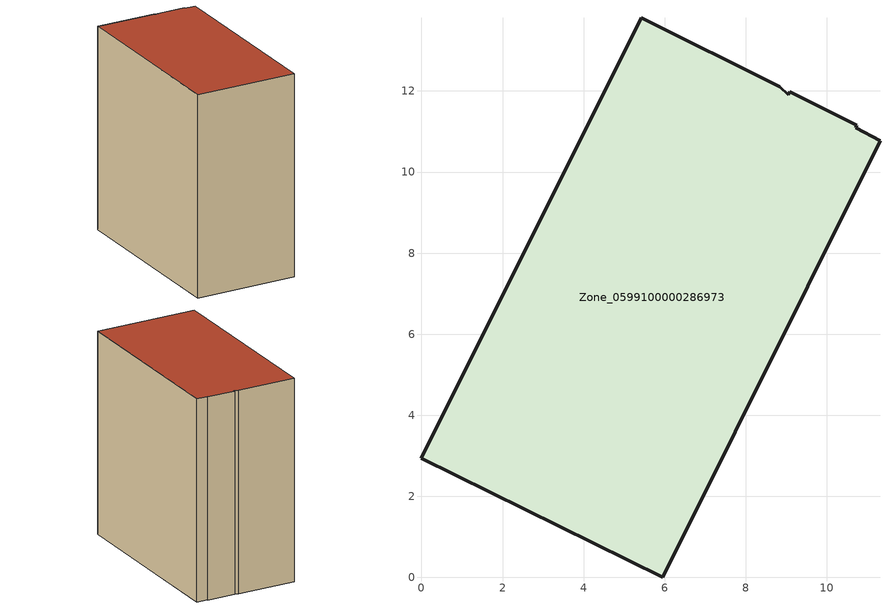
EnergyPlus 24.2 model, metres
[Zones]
Zone_0599100000286973
 floor ground (C_G): 0,2.94 5.42,13.81 8.83,12.11 9.05,11.91 9.08,11.98 10.74,11.15 10.71,11.1 11.31,10.77 5.95,0 z0
 wall outside (C_F): 5.42,13.81 0,2.94 5.95,0 11.31,10.77 10.71,11.1 10.74,11.15 9.08,11.98 9.05,11.91 8.83,12.11 5.42,13.81 z0:13.15
 roof outside (C_R): 5.95,0 11.31,10.77 10.71,11.1 10.74,11.15 9.08,11.98 9.05,11.91 8.83,12.11 5.42,13.81 0,2.94 z13.15
[BUILDING]
Pand.0599100000286973: North Axis=0; Terrain=City; Loads Convergence Tolerance Value=0.04; Temperature Convergence Tolerance Value=0.4; Solar Distribution=FullExterior; Maximum Number of Warmup Days=25; Minimum Number of Warmup Days=1
[Site:Location]
Rotterdam.The.Hague.AP_ZH_NLD Design_Conditions: Latitude=51.96; Longitude=4.45; Time Zone=1; Elevation=-4.5
[SITE:GROUNDTEMPERATURE:BUILDINGSURFACE]
18, 18, 18, 18, 18, 18, 18, 18, 18, 18, 18, 18
[MATERIAL] Thermal Absorptance=0.9; Solar Absorptance=0.7; Visible Absorptance=0.7
Name | Roughness | Thickness | Conductivity | Density | Specific Heat
G.TI.1946 | MediumSmooth | 0.15 | 1 | 540 | 1210
F.TI.1946 | Rough | 0.3 | 0.857143 | 1920 | 840
R.TI.1946 | MediumRough | 0.2 | 0.1 | 1500 | 1000
[CONSTRUCTION]
C_G: G.TI.1946
C_F: F.TI.1946
C_R: R.TI.1946
[ZONE]
Zone_0599100000286973: Type=1; Multiplier=1; Ceiling Height=Autocalculate; Volume=Autocalculate; Floor Area=autocalculate; Part of Total Floor Area=Yes
[ZONEINFILTRATION:DESIGNFLOWRATE]
Infil_Zone_0599100000286973: Zone or ZoneList or Space or SpaceList=Zone_0599100000286973; Schedule=AlwaysOn; Design Flow Rate Calculation Method=Flow/Area; Flow Rate per Floor Area=0.003; Constant Term Coefficient=1; Temperature Term Coefficient=0; Velocity Term Coefficient=0; Velocity Squared Term Coefficient=0
[HVACTEMPLATE:ZONE:IDEALLOADSAIRSYSTEM]
Zone_0599100000286973: Maximum Heating Supply Air Temperature=50; Minimum Cooling Supply Air Temperature=13; Maximum Heating Supply Air Humidity Ratio=0.0156; Minimum Cooling Supply Air Humidity Ratio=0.0077; Heating Limit=NoLimit; Cooling Limit=NoLimit; Dehumidification Control Type=ConstantSensibleHeatRatio; Cooling Sensible Heat Ratio=0.7; Dehumidification Setpoint=60; Humidification Control Type=None; Humidification Setpoint=30; Outdoor Air Method=None; Outdoor Air Flow Rate per Person=0.00944; Outdoor Air Flow Rate per Zone Floor Area=0; Outdoor Air Flow Rate per Zone=0; Demand Controlled Ventilation Type=None; Outdoor Air Economizer Type=NoEconomizer; Heat Recovery Type=None; Sensible Heat Recovery Effectiveness=0.7; Latent Heat Recovery Effectiveness=0.65
[ZONECONTROL:THERMOSTAT]
ThermostatControl_Zone_0599100000286973: Zone or ZoneList=Zone_0599100000286973; Control Type Schedule=DualSetpointControlType; Control 1=Thermostat_Zone_0599100000286973; Temperature Difference Between Cutout And Setpoint=0
[THERMOSTATSETPOINT:DUALSETPOINT]
Thermostat_Zone_0599100000286973: Heating Setpoint Temperature Schedule=HeatingSetpoint_Zone_0599100000286973; Cooling Setpoint Temperature Schedule=CoolingSetpoint_Zone_0599100000286973
[SCHEDULE:COMPACT]
HeatingSetpoint_Zone_0599100000286973: Through: 12/31, For: AllDays, Until: 24:00, 21
CoolingSetpoint_Zone_0599100000286973: Through: 12/31, For: AllDays, Until: 24:00, 24
DualSetpointControlType: Through: 12/31, For: AllDays, Until: 24:00, 4
AlwaysOn: Through: 12/31, For: AllDays, Until: 24:00, 1
